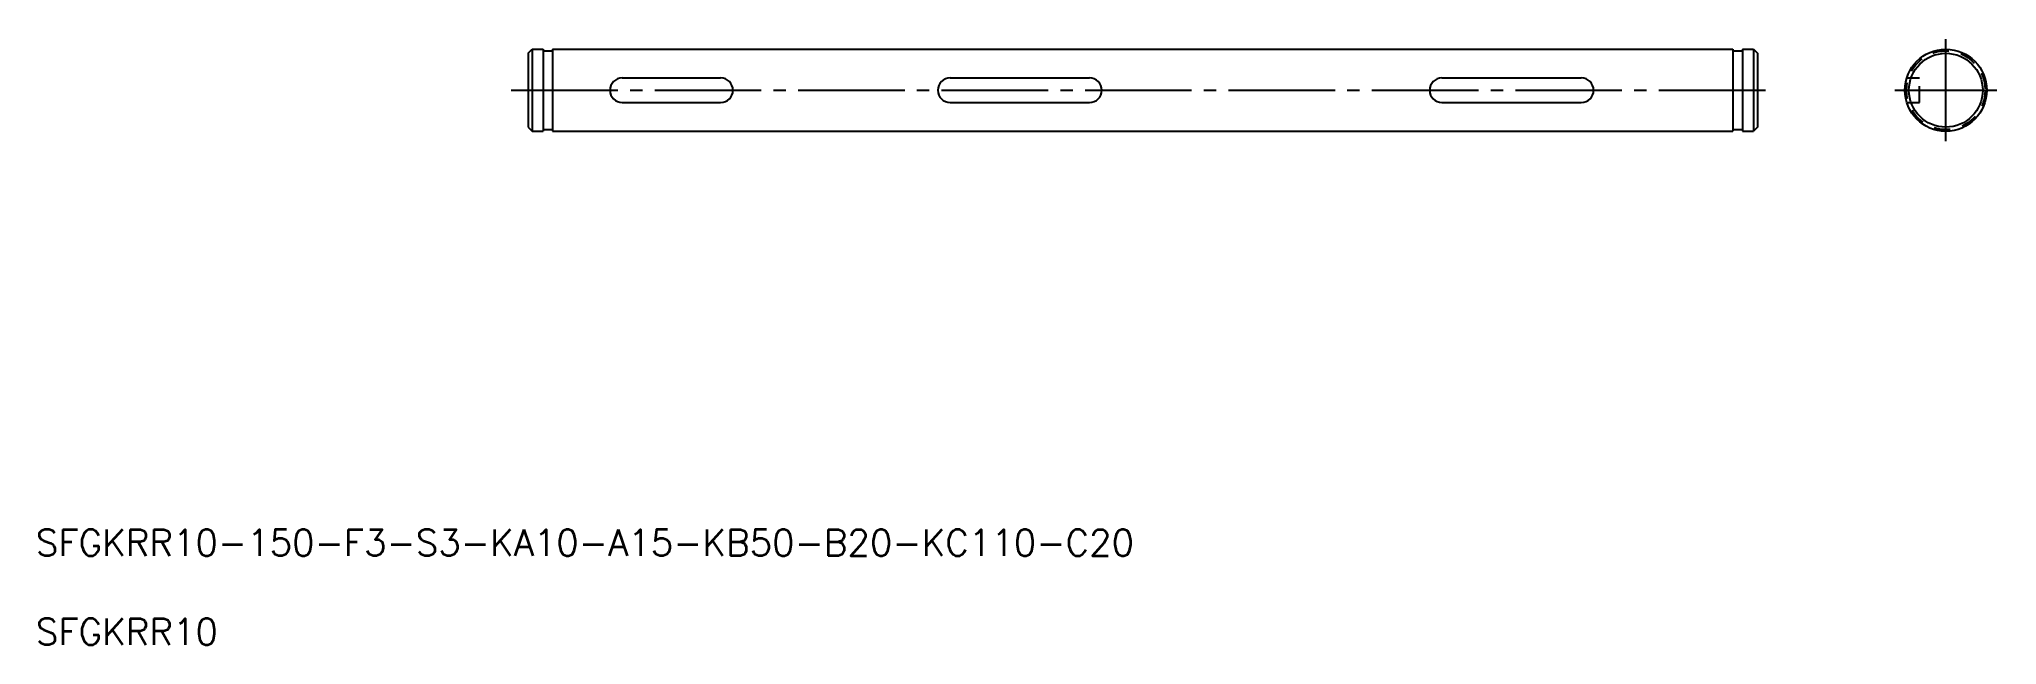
# Model space of a CAD drawing. Extents: x 19 to 258, y 69 to 143.
import ezdxf

# ---------------------------------------------------------------- set-up
doc = ezdxf.new("R2010")
doc.units = 0
doc.linetypes.add('CENTER', pattern=[17.5, 13, -1.5, 1.5, -1.5])
doc.linetypes.add('DASHED', pattern=[3.5, 2, -1.5])
doc.layers.get('0').update_dxf_attribs({"linetype": 'CONTINUOUS'})
doc.layers.add('CENTER', color=1, linetype='CENTER')
doc.styles.get("Standard").update_dxf_attribs({"font": 'txt.shx', "bigfont": '@extfont2.shx'})

msp = doc.modelspace()

# ---------------------------------------------------------------- linework, layer by layer
at = {"color": 7, "linetype": 'CONTINUOUS'}
for p, q in [((78.38, 140.9), (78.88, 141.4)), ((78.88, 141.4), (78.88, 131.4)), ((78.88, 141.4), (80.23, 141.4)), ((80.23, 141.4), (80.23, 131.4)), ((80.23, 141.2), (81.38, 141.2)), ((81.38, 141.4), (225.38, 141.4)), ((81.38, 141.4), (81.38, 131.4)), ((225.38, 141.4), (225.38, 131.4)), ((225.38, 141.2), (226.53, 141.2)), ((226.53, 141.4), (226.53, 131.4)), ((226.53, 141.4), (227.88, 141.4)), ((227.88, 141.4), (227.88, 131.4)), ((227.88, 141.4), (228.38, 140.9)), ((78.38, 140.9), (78.38, 131.9)), ((228.38, 140.9), (228.38, 131.9)), ((89.88, 137.9), (101.88, 137.9)), ((129.88, 137.9), (146.88, 137.9)), ((189.88, 137.9), (206.88, 137.9)), ((89.88, 134.9), (101.88, 134.9)), ((129.88, 134.9), (146.88, 134.9)), ((189.88, 134.9), (206.88, 134.9)), ((78.38, 131.9), (78.88, 131.4)), ((78.88, 131.4), (80.23, 131.4)), ((80.23, 131.6), (81.38, 131.6)), ((81.38, 131.4), (225.38, 131.4)), ((225.38, 131.6), (226.53, 131.6)), ((226.53, 131.4), (227.88, 131.4)), ((228.38, 131.9), (227.88, 131.4))]:
    msp.add_line(p, q, dxfattribs=at)
for p, q in [((228.38, 138.65), (228.38, 138.65)), ((228.38, 136.4), (228.38, 136.4))]:
    msp.add_line(p, q)
at = {"color": 3, "linetype": 'DASHED'}
for p, q in [((246.64, 137.9), (248.15, 137.9)), ((248.15, 134.9), (248.15, 137.9)), ((246.64, 134.9), (248.15, 134.9))]:
    msp.add_line(p, q, dxfattribs=at)
at = {"color": 7, "linetype": 'CONTINUOUS'}
for radius in [5, 4.5]:
    msp.add_circle((251.35, 136.4), radius, dxfattribs=at)
at = {"color": 3, "linetype": 'DASHED'}
msp.add_circle((251.35, 136.4), 4.8, dxfattribs=at)
at = {"color": 7, "linetype": 'CONTINUOUS'}
for centre, start, end in [((89.88, 136.4), 90, 270), ((101.88, 136.4), 270, 90), ((129.88, 136.4), 90, 270), ((146.88, 136.4), 270, 90), ((189.88, 136.4), 90, 270), ((206.88, 136.4), 270, 90)]:
    msp.add_arc(centre, 1.5, start, end, dxfattribs=at)
at = {"layer": 'CENTER', "color": 1, "linetype": 'CENTER'}
for p, q in [((251.35, 130.18), (251.35, 142.62)), ((76.33, 136.4), (230.43, 136.4)), ((245.13, 136.4), (257.57, 136.4))]:
    msp.add_line(p, q, dxfattribs=at)

# ---------------------------------------------------------------- texts
for s, p in [('SFGKRR10-150-F3-S3-KA10-A15-KB50-B20-KC110-C20', (18.33, 79.65)), ('SFGKRR10', (18.33, 68.78))]:
    msp.add_text(s, height=3.2).set_placement(p)

doc.saveas('drawing.dxf')
